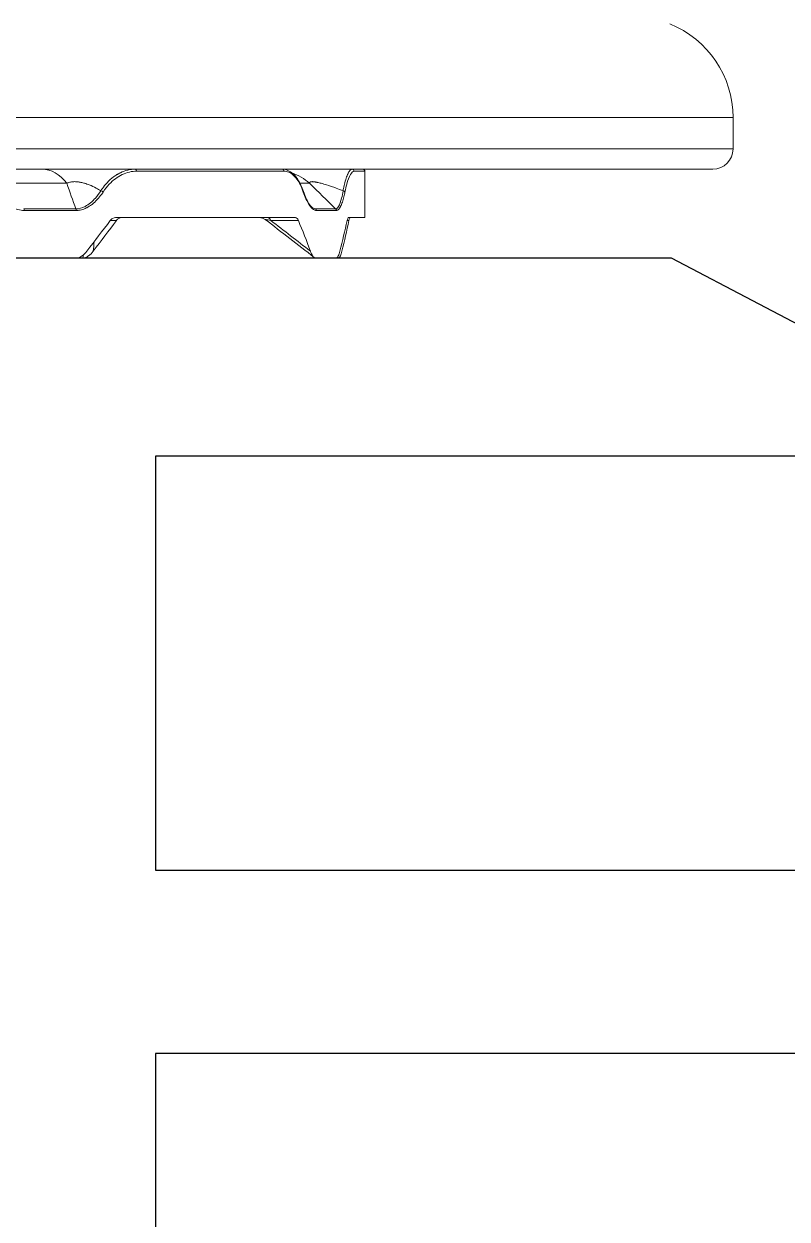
# Model space of a CAD drawing. Header units: inches. Extents: x -456 to 658, y -232 to 0.
# Drawn here: x -421.437 to -418.495, y -29.35 to -24.743 of the extents above; entities that cross this region are included whole.
import ezdxf

# ---------------------------------------------------------------- set-up
doc = ezdxf.new("R2010")
doc.units = ezdxf.units.IN
doc.header["$MEASUREMENT"] = 0
doc.layers.add('IR_MOD', color=3, linetype='Continuous')

# ---------------------------------------------------------------- blocks, each defined once
blk = doc.blocks.new('A$C55315FAE')
at = {"color": 0, "linetype": 'Continuous', "lineweight": 0, "extrusion": (1, -1.83697e-16, 0)}
for p, q in [((1.115, 1.15522), (0, 1.15522)), ((1.115, 1.13964), (1.115, 1.15522)), ((1.115, 1.13964), (0, 1.13964)), ((1.105, 1.12964), (0.01, 1.12964))]:
    blk.add_line(p, q, dxfattribs=at)
at = {"color": 0, "linetype": 'Continuous', "lineweight": 0}
for centre, radius, start, end in [((1.065, 1.15522), 0.05, 0, 68.12208), ((1.105, 1.13964), 0.01, 270, 360)]:
    blk.add_arc(centre, radius, start, end, dxfattribs=at)
blk = doc.blocks.new('A$C453425C9')
at = {"color": 0, "linetype": 'Continuous', "lineweight": 0, "extrusion": (1, -1.83697e-16, 0)}
for p, q in [((0.55717, 0.044), (0.59005, 0.044)), ((0.70903, 0.044), (0.63621, 0.044)), ((0.63691, 0.043), (0.70992, 0.043)), ((0.749, 0.044), (0.74365, 0.044)), ((0.74464, 0.043), (0.75, 0.043)), ((0.75, 0.02), (0.75, 0.043)), ((0.60223, 0.03698), (0.56749, 0.03698)), ((0.7226, 0.03698), (0.71784, 0.03698)), ((0.60675, 0.0243), (0.581, 0.0243)), ((0.73551, 0.0243), (0.72559, 0.0243)), ((0.5812, 0.02353), (0.60697, 0.02353)), ((0.62685, 0.01854), (0.62378, 0.01854)), ((0.71561, 0.02), (0.62642, 0.02)), ((0.71707, 0.01854), (0.70338, 0.01854)), ((0.72592, 0.02353), (0.73586, 0.02353)), ((0.74206, 0.01854), (0.7412, 0.01854)), ((0.75, 0.02), (0.74194, 0.02)), ((0.60701, 0), (0.58006, 0)), ((0.61023, 0), (0.60701, 0)), ((0.73587, 0), (0.72544, 0)), ((0.73697, 0), (0.73587, 0))]:
    blk.add_line(p, q, dxfattribs=at)
at = {"color": 0, "linetype": 'Continuous', "lineweight": 0, "extrusion": (0, 0, -1)}
blk.add_arc((-0.749, 0.043), 0.001, 90, 180, dxfattribs=at)
for centre, major_axis, ratio, start_param, end_param in [((0.59005, 0.014), (0, 0.03), 0.63203, 0, 0.698132), ((0.70396, 0.014), (0, 0.03), 0.966823, 0.346158, 0.698132), ((-3.61928, -2.69634), (3.82111, 3.41253), 0.620732, 0.245635, 0.249679), ((-3.26666, -2.69624), (5.09823, 0.50255), 0.809148, -0.596536, -0.592492), ((0.61959, 0.03266), (0.000835, -0.00055), 0.429203, -2.365615, -0.992825), ((0.58065, 0.02353), (0, -0.001), 0.549861, -2.443461, -1.570796), ((0.60635, 0.02353), (0, -0.001), 0.618589, -2.443461, -1.570796), ((0.70192, 0.015), (0, 0.005), 0.413338, 0, 0.785398), ((-0.1069, -0.54659), (1.29149, -0.53382), 0.643876, -1.179515, -1.160916), ((-0.57373, -0.54658), (-1.12426, -0.83001), 0.476939, -2.740319, -2.734583), ((-0.50918, -0.54659), (1.24707, 0.551), 0.000232, -0.00005, 0.001224)]:
    blk.add_ellipse(centre, major_axis=major_axis, ratio=ratio, start_param=start_param, end_param=end_param, dxfattribs=at)
at = {"color": 0, "linetype": 'Continuous', "lineweight": 0}
for centre, major_axis, ratio, start_param, end_param in [((0.63621, 0.043), (0, 0.001), 0.698436, -1.570796, 0), ((0.70903, 0.043), (0, 0.001), 0.893129, -1.570796, 0), ((0.74365, 0.043), (0, 0.001), 0.985708, -1.570796, 0), ((0.71857, 0.03266), (0.000946, 0.000325), 0.602885, -0.518095, 0.000013), ((0.73918, 0.03266), (0.000981, -0.000194), 0.639056, 0.300428, 1.673218), ((-1.49597, -2.6958), (2.22156, 2.7201), 0.000292, 0.000007, 0.000809), ((0.72499, 0.02353), (0, 0.001), 0.935798, -1.570797, -0.698132), ((0.73489, 0.02353), (0, 0.001), 0.962281, -1.570797, -0.698131), ((0.12536, 0.02), (0.60096, 0.44811), 0.471173, -1.03864, -1.010009), ((0.12231, 0.02), (0.60308, 0.44525), 0.476936, -1.028621, -0.999991), ((0.03387, 0.02), (-0.69279, 0.28635), 0.643876, -2.602285, -2.573654), ((0.00885, 0.02), (0.7334, 0.15517), 0.691098, -0.328475, -0.299844), ((0.008, 0.02), (0.73496, 0.1476), 0.692701, -0.313571, -0.284941)]:
    blk.add_ellipse(centre, major_axis=major_axis, ratio=ratio, start_param=start_param, end_param=end_param, dxfattribs=at)
for points, knots in [([(0.63621, 0.044), (0.6351, 0.044), (0.63395, 0.044), (0.63279, 0.044), (0.62861, 0.044), (0.62398, 0.044), (0.61909, 0.044), (0.61737, 0.044), (0.61561, 0.044), (0.61382, 0.044), (0.61232, 0.044), (0.6108, 0.044), (0.60929, 0.044), (0.60907, 0.044), (0.60886, 0.044), (0.60864, 0.044), (0.60701, 0.044), (0.60537, 0.044), (0.60376, 0.044), (0.60336, 0.044), (0.60296, 0.044), (0.60256, 0.044), (0.60211, 0.044), (0.60167, 0.044), (0.60123, 0.044), (0.60108, 0.044), (0.60093, 0.044), (0.60078, 0.044), (0.60019, 0.044), (0.59961, 0.044), (0.59904, 0.044), (0.59823, 0.044), (0.59743, 0.044), (0.59664, 0.044), (0.59428, 0.044), (0.59206, 0.044), (0.59005, 0.044)], [0.000025534, 0.000025534, 0.000025534, 0.000025534, 0.00013501, 0.00013501, 0.00013501, 0.000527299, 0.000527299, 0.000527299, 0.000665081, 0.000665081, 0.000665081, 0.000780683, 0.000780683, 0.000780683, 0.000797346, 0.000797346, 0.000797346, 0.000922318, 0.000922318, 0.000922318, 0.000953561, 0.000953561, 0.000953561, 0.00098858, 0.00098858, 0.00098858, 0.001000425, 0.001000425, 0.001000425, 0.00104729, 0.00104729, 0.00104729, 0.001113691, 0.001113691, 0.001113691, 0.001312895, 0.001312895, 0.001312895, 0.001312895]), ([(0.61916, 0.0333), (0.6194, 0.03367), (0.61964, 0.03402), (0.61988, 0.03437), (0.62062, 0.03541), (0.62142, 0.03638), (0.62225, 0.03727), (0.62325, 0.03834), (0.62432, 0.0393), (0.62543, 0.04013), (0.62599, 0.04055), (0.62656, 0.04094), (0.62714, 0.04129), (0.62728, 0.04138), (0.62742, 0.04146), (0.62757, 0.04155), (0.62768, 0.04161), (0.62779, 0.04167), (0.6279, 0.04173), (0.62823, 0.04192), (0.62856, 0.04209), (0.62889, 0.04225), (0.63007, 0.04282), (0.63129, 0.04326), (0.63252, 0.04356), (0.63313, 0.0437), (0.63375, 0.04381), (0.63437, 0.04389), (0.63468, 0.04393), (0.63499, 0.04395), (0.63529, 0.04397), (0.6356, 0.04399), (0.63591, 0.044), (0.63621, 0.044)], [0, 0, 0, 0, 0.0000364611, 0.0000364611, 0.0000364611, 0.0001458442, 0.0001458442, 0.0001458442, 0.0002779009, 0.0002779009, 0.0002779009, 0.0003439293, 0.0003439293, 0.0003439293, 0.0003604364, 0.0003604364, 0.0003604364, 0.0003728167, 0.0003728167, 0.0003728167, 0.0004099576, 0.0004099576, 0.0004099576, 0.0005422011, 0.0005422011, 0.0005422011, 0.0006083228, 0.0006083228, 0.0006083228, 0.0006413837, 0.0006413837, 0.0006413837, 0.0006744446, 0.0006744446, 0.0006744446, 0.0006744446]), ([(0.63691, 0.043), (0.63453, 0.043), (0.63207, 0.04242), (0.62976, 0.04131), (0.62744, 0.0402), (0.62523, 0.03857), (0.62327, 0.03649), (0.62219, 0.03535), (0.62117, 0.03406), (0.62025, 0.03266)], [0, 0, 0, 0, 0.0002539608, 0.0002539608, 0.0002539608, 0.0005075595, 0.0005075595, 0.0005075595, 0.0006475543, 0.0006475543, 0.0006475543, 0.0006475543]), ([(0.74365, 0.044), (0.74222, 0.044), (0.74078, 0.044), (0.73936, 0.044), (0.73425, 0.044), (0.72908, 0.044), (0.72426, 0.044), (0.72257, 0.044), (0.72091, 0.044), (0.71931, 0.044), (0.71797, 0.044), (0.71667, 0.044), (0.71545, 0.044), (0.71527, 0.044), (0.7151, 0.044), (0.71493, 0.044), (0.71363, 0.044), (0.7124, 0.044), (0.71127, 0.044), (0.71099, 0.044), (0.71071, 0.044), (0.71044, 0.044), (0.71014, 0.044), (0.70984, 0.044), (0.70956, 0.044), (0.70946, 0.044), (0.70937, 0.044), (0.70927, 0.044), (0.70919, 0.044), (0.70911, 0.044), (0.70903, 0.044)], [0.0000255339, 0.0000255339, 0.0000255339, 0.0000255339, 0.0001350098, 0.0001350098, 0.0001350098, 0.0005272994, 0.0005272994, 0.0005272994, 0.0006650812, 0.0006650812, 0.0006650812, 0.000780683, 0.000780683, 0.000780683, 0.0007973459, 0.0007973459, 0.0007973459, 0.0009223178, 0.0009223178, 0.0009223178, 0.0009535608, 0.0009535608, 0.0009535608, 0.0009885798, 0.0009885798, 0.0009885798, 0.0010004252, 0.0010004252, 0.0010004252, 0.0010106034, 0.0010106034, 0.0010106034, 0.0010106034]), ([(0.70903, 0.044), (0.71049, 0.044), (0.71193, 0.04352), (0.71454, 0.04175), (0.71574, 0.04044), (0.71783, 0.03719), (0.71875, 0.03521), (0.71952, 0.03299)], [0, 0, 0, 0, 0.00862144, 0.00862144, 0.01745125, 0.01745125, 0.02620271, 0.02620271, 0.02620271, 0.02620271]), ([(0.71949, 0.03266), (0.71861, 0.0352), (0.71753, 0.0374), (0.71631, 0.03907), (0.71508, 0.04075), (0.71371, 0.04193), (0.71225, 0.04253), (0.7115, 0.04284), (0.71072, 0.043), (0.70992, 0.043)], [0, 0, 0, 0, 0.0002571572, 0.0002571572, 0.0002571572, 0.0005146081, 0.0005146081, 0.0005146081, 0.0006476498, 0.0006476498, 0.0006476498, 0.0006476498]), ([(0.73921, 0.0333), (0.73927, 0.03367), (0.73934, 0.03402), (0.73941, 0.03437), (0.73962, 0.03541), (0.73985, 0.03638), (0.74008, 0.03727), (0.74036, 0.03834), (0.74065, 0.0393), (0.74095, 0.04013), (0.7411, 0.04055), (0.74125, 0.04094), (0.7414, 0.04129), (0.74144, 0.04138), (0.74148, 0.04146), (0.74152, 0.04155), (0.74155, 0.04161), (0.74158, 0.04167), (0.7416, 0.04173), (0.74169, 0.04192), (0.74178, 0.04209), (0.74186, 0.04225), (0.74217, 0.04282), (0.74247, 0.04326), (0.74277, 0.04356), (0.74293, 0.0437), (0.74307, 0.04381), (0.74322, 0.04389), (0.7433, 0.04393), (0.74337, 0.04395), (0.74344, 0.04397), (0.74351, 0.04399), (0.74358, 0.044), (0.74365, 0.044)], [0, 0, 0, 0, 0.0000364611, 0.0000364611, 0.0000364611, 0.0001458442, 0.0001458442, 0.0001458442, 0.0002779009, 0.0002779009, 0.0002779009, 0.0003439293, 0.0003439293, 0.0003439293, 0.0003604364, 0.0003604364, 0.0003604364, 0.0003728167, 0.0003728167, 0.0003728167, 0.0004099576, 0.0004099576, 0.0004099576, 0.0005422011, 0.0005422011, 0.0005422011, 0.0006083228, 0.0006083228, 0.0006083228, 0.0006413837, 0.0006413837, 0.0006413837, 0.0006744446, 0.0006744446, 0.0006744446, 0.0006744446]), ([(0.74464, 0.043), (0.74408, 0.043), (0.74346, 0.04242), (0.74284, 0.04131), (0.74223, 0.0402), (0.74161, 0.03857), (0.74105, 0.03649), (0.74074, 0.03535), (0.74043, 0.03406), (0.74016, 0.03266)], [0, 0, 0, 0, 0.0002539608, 0.0002539608, 0.0002539608, 0.0005075595, 0.0005075595, 0.0005075595, 0.0006475543, 0.0006475543, 0.0006475543, 0.0006475543]), ([(0.60223, 0.03698), (0.60264, 0.03719), (0.60313, 0.03738), (0.6037, 0.03752), (0.60382, 0.03755), (0.60394, 0.03758), (0.60407, 0.0376), (0.60445, 0.03768), (0.60486, 0.03774), (0.60531, 0.03777), (0.60557, 0.03779), (0.60584, 0.0378), (0.60611, 0.0378), (0.60639, 0.0378), (0.60666, 0.03779), (0.60694, 0.03777), (0.60732, 0.03775), (0.60771, 0.03771), (0.6081, 0.03765), (0.60829, 0.03763), (0.60848, 0.0376), (0.60867, 0.03756), (0.60886, 0.03753), (0.60905, 0.0375), (0.60923, 0.03746), (0.60987, 0.03733), (0.61049, 0.03717), (0.61108, 0.03699), (0.61188, 0.03675), (0.61262, 0.03649), (0.61332, 0.03622), (0.61461, 0.03571), (0.61578, 0.03516), (0.61686, 0.03459), (0.61767, 0.03417), (0.61843, 0.03374), (0.61916, 0.0333)], [0, 0, 0, 0, 0.0000607671, 0.0000607671, 0.0000607671, 0.0000732801, 0.0000732801, 0.0000732801, 0.0001108191, 0.0001108191, 0.0001108191, 0.0001325591, 0.0001325591, 0.0001325591, 0.0001539232, 0.0001539232, 0.0001539232, 0.0001836569, 0.0001836569, 0.0001836569, 0.0001985238, 0.0001985238, 0.0001985238, 0.0002133906, 0.0002133906, 0.0002133906, 0.0002657981, 0.0002657981, 0.0002657981, 0.0003365621, 0.0003365621, 0.0003365621, 0.0004671926, 0.0004671926, 0.0004671926, 0.0005644021, 0.0005644021, 0.0005644021, 0.0005644021]), ([(0.7226, 0.03698), (0.72255, 0.03719), (0.72258, 0.03738), (0.72272, 0.03752), (0.72275, 0.03755), (0.72279, 0.03758), (0.72283, 0.0376), (0.72296, 0.03768), (0.72314, 0.03774), (0.72338, 0.03777), (0.72352, 0.03779), (0.72368, 0.0378), (0.72385, 0.0378), (0.72403, 0.0378), (0.72422, 0.03779), (0.72443, 0.03777), (0.72472, 0.03775), (0.72503, 0.03771), (0.72536, 0.03765), (0.72553, 0.03763), (0.7257, 0.0376), (0.72587, 0.03756), (0.72604, 0.03753), (0.72622, 0.0375), (0.72639, 0.03746), (0.72701, 0.03733), (0.72766, 0.03717), (0.72831, 0.03699), (0.72919, 0.03675), (0.73008, 0.03649), (0.73095, 0.03622), (0.73256, 0.03571), (0.73417, 0.03516), (0.73574, 0.03459), (0.73691, 0.03417), (0.73806, 0.03374), (0.73921, 0.0333)], [0, 0, 0, 0, 0.0000607671, 0.0000607671, 0.0000607671, 0.0000732801, 0.0000732801, 0.0000732801, 0.0001108191, 0.0001108191, 0.0001108191, 0.0001325591, 0.0001325591, 0.0001325591, 0.0001539232, 0.0001539232, 0.0001539232, 0.0001836569, 0.0001836569, 0.0001836569, 0.0001985238, 0.0001985238, 0.0001985238, 0.0002133906, 0.0002133906, 0.0002133906, 0.0002657981, 0.0002657981, 0.0002657981, 0.0003365621, 0.0003365621, 0.0003365621, 0.0004671926, 0.0004671926, 0.0004671926, 0.0005644021, 0.0005644021, 0.0005644021, 0.0005644021]), ([(0.5812, 0.02353), (0.58011, 0.02353), (0.57902, 0.0237), (0.57796, 0.02399), (0.57616, 0.02449), (0.57443, 0.02537), (0.57283, 0.02649), (0.5705, 0.02812), (0.5684, 0.03027), (0.56661, 0.03266)], [0, 0, 0, 0, 0.0000988003, 0.0000988003, 0.0000988003, 0.0002670494, 0.0002670494, 0.0002670494, 0.0005114314, 0.0005114314, 0.0005114314, 0.0005114314]), ([(0.60675, 0.0243), (0.60835, 0.02432), (0.60995, 0.0248), (0.6114, 0.02555), (0.61326, 0.02652), (0.61497, 0.02797), (0.61646, 0.02967), (0.61744, 0.03077), (0.61834, 0.032), (0.61916, 0.0333)], [0, 0, 0, 0, 0.0001568641, 0.0001568641, 0.0001568641, 0.000357103, 0.000357103, 0.000357103, 0.0004874544, 0.0004874544, 0.0004874544, 0.0004874544]), ([(0.62025, 0.03266), (0.62003, 0.03233), (0.6198, 0.032), (0.61957, 0.03167), (0.61887, 0.0307), (0.61813, 0.02978), (0.61735, 0.02894), (0.61654, 0.02807), (0.61568, 0.02727), (0.61477, 0.02656), (0.61432, 0.02621), (0.61386, 0.02588), (0.61338, 0.02558), (0.61314, 0.02543), (0.6129, 0.02529), (0.61266, 0.02515), (0.61257, 0.0251), (0.61248, 0.02505), (0.61238, 0.025), (0.61223, 0.02492), (0.61208, 0.02484), (0.61193, 0.02476), (0.61115, 0.02438), (0.61033, 0.02407), (0.6095, 0.02386), (0.60908, 0.02376), (0.60866, 0.02367), (0.60824, 0.02362), (0.60803, 0.02359), (0.60782, 0.02357), (0.60761, 0.02356), (0.6075, 0.02355), (0.60739, 0.02354), (0.60729, 0.02354), (0.60718, 0.02354), (0.60708, 0.02353), (0.60697, 0.02353)], [0, 0, 0, 0, 0.00003389, 0.00003389, 0.00003389, 0.00013556, 0.00013556, 0.00013556, 0.0002403049, 0.0002403049, 0.0002403049, 0.0002926774, 0.0002926774, 0.0002926774, 0.0003188636, 0.0003188636, 0.0003188636, 0.0003289392, 0.0003289392, 0.0003289392, 0.0003450498, 0.0003450498, 0.0003450498, 0.0004279213, 0.0004279213, 0.0004279213, 0.000469357, 0.000469357, 0.000469357, 0.0004900749, 0.0004900749, 0.0004900749, 0.0005004338, 0.0005004338, 0.0005004338, 0.0005107927, 0.0005107927, 0.0005107927, 0.0005107927]), ([(0.72592, 0.02353), (0.72547, 0.02353), (0.725, 0.0237), (0.72454, 0.02399), (0.72377, 0.02449), (0.72301, 0.02537), (0.7223, 0.02649), (0.72126, 0.02812), (0.72031, 0.03027), (0.71949, 0.03266)], [0, 0, 0, 0, 0.0000988003, 0.0000988003, 0.0000988003, 0.0002670494, 0.0002670494, 0.0002670494, 0.0005114314, 0.0005114314, 0.0005114314, 0.0005114314]), ([(0.71952, 0.03299), (0.72041, 0.03038), (0.72147, 0.02806), (0.72303, 0.02583), (0.72351, 0.0253), (0.72394, 0.02497)], [0, 0, 0, 0, 0.01044536, 0.01044536, 0.01494156, 0.01494156, 0.01494156, 0.01494156]), ([(0.73551, 0.0243), (0.73605, 0.02432), (0.73656, 0.0248), (0.737, 0.02555), (0.73758, 0.02652), (0.73807, 0.02797), (0.73849, 0.02967), (0.73875, 0.03077), (0.73899, 0.032), (0.73921, 0.0333)], [0, 0, 0, 0, 0.0001568641, 0.0001568641, 0.0001568641, 0.000357103, 0.000357103, 0.000357103, 0.0004874544, 0.0004874544, 0.0004874544, 0.0004874544]), ([(0.74016, 0.03266), (0.74009, 0.03233), (0.74002, 0.032), (0.73995, 0.03167), (0.73974, 0.0307), (0.73951, 0.02978), (0.73927, 0.02894), (0.73902, 0.02807), (0.73874, 0.02727), (0.73845, 0.02656), (0.73831, 0.02621), (0.73816, 0.02588), (0.73801, 0.02558), (0.73793, 0.02543), (0.73785, 0.02529), (0.73777, 0.02515), (0.73774, 0.0251), (0.73771, 0.02505), (0.73768, 0.025), (0.73763, 0.02492), (0.73758, 0.02484), (0.73753, 0.02476), (0.73727, 0.02438), (0.737, 0.02407), (0.73672, 0.02386), (0.73658, 0.02376), (0.73644, 0.02367), (0.73629, 0.02362), (0.73622, 0.02359), (0.73615, 0.02357), (0.73607, 0.02356), (0.73604, 0.02355), (0.736, 0.02354), (0.73597, 0.02354), (0.73593, 0.02354), (0.73589, 0.02353), (0.73586, 0.02353)], [0, 0, 0, 0, 0.00003389, 0.00003389, 0.00003389, 0.00013556, 0.00013556, 0.00013556, 0.0002403049, 0.0002403049, 0.0002403049, 0.0002926774, 0.0002926774, 0.0002926774, 0.0003188636, 0.0003188636, 0.0003188636, 0.0003289392, 0.0003289392, 0.0003289392, 0.0003450498, 0.0003450498, 0.0003450498, 0.0004279213, 0.0004279213, 0.0004279213, 0.000469357, 0.000469357, 0.000469357, 0.0004900749, 0.0004900749, 0.0004900749, 0.0005004338, 0.0005004338, 0.0005004338, 0.0005107927, 0.0005107927, 0.0005107927, 0.0005107927]), ([(0.72394, 0.02499), (0.72404, 0.02491), (0.72413, 0.02485), (0.72423, 0.02478), (0.72468, 0.02449), (0.72514, 0.02431), (0.72559, 0.0243)], [0.0003746322, 0.0003746322, 0.0003746322, 0.0003746322, 0.0003940926, 0.0003940926, 0.0003940926, 0.0004872529, 0.0004872529, 0.0004872529, 0.0004872529]), ([(0.62378, 0.01854), (0.62412, 0.01898), (0.62454, 0.01936), (0.62545, 0.01987), (0.62595, 0.02), (0.62642, 0.02)], [0.009567928, 0.009567928, 0.009567928, 0.009567928, 0.014351849, 0.014351849, 0.01913577, 0.01913577, 0.01913577, 0.01913577]), ([(0.62946, 0.02), (0.629, 0.02), (0.62851, 0.01987), (0.6276, 0.01936), (0.62718, 0.01898), (0.62685, 0.01854)], [0.019136372, 0.019136372, 0.019136372, 0.019136372, 0.023920293, 0.023920293, 0.028704215, 0.028704215, 0.028704215, 0.028704215]), ([(0.70062, 0.01901), (0.7002, 0.01932), (0.69973, 0.01957), (0.69873, 0.01991), (0.69819, 0.02), (0.69765, 0.02), (0.69764, 0.02), (0.69764, 0.02)], [0.000041154, 0.000041154, 0.000041154, 0.000041154, 0.001597297, 0.001597297, 0.003210188, 0.003210188, 0.003222674, 0.003222674, 0.003222674, 0.003222674]), ([(0.70338, 0.01854), (0.70294, 0.01864), (0.70251, 0.01875), (0.70209, 0.01884), (0.70175, 0.01891), (0.70142, 0.01898), (0.70116, 0.01903), (0.70101, 0.01905), (0.70088, 0.01907), (0.70078, 0.01907), (0.70071, 0.01908), (0.70066, 0.01908), (0.70064, 0.01907), (0.70059, 0.01905), (0.70059, 0.01903), (0.70064, 0.01899), (0.70064, 0.01898), (0.70065, 0.01898), (0.70065, 0.01898)], [0, 0, 0, 0, 0.0000349446, 0.0000349446, 0.0000349446, 0.0000639183, 0.0000639183, 0.0000639183, 0.00008004, 0.00008004, 0.00008004, 0.000091888, 0.000091888, 0.000091888, 0.0001114615, 0.0001114615, 0.0001114615, 0.0001130933, 0.0001130933, 0.0001130933, 0.0001130933]), ([(0.71561, 0.02), (0.71587, 0.02), (0.71615, 0.01987), (0.71666, 0.01936), (0.71689, 0.01898), (0.71707, 0.01854)], [0.019136375, 0.019136375, 0.019136375, 0.019136375, 0.023920297, 0.023920297, 0.028704219, 0.028704219, 0.028704219, 0.028704219]), ([(0.7412, 0.01854), (0.74129, 0.01898), (0.74141, 0.01936), (0.74167, 0.01987), (0.74181, 0.02), (0.74194, 0.02)], [0.009567929, 0.009567929, 0.009567929, 0.009567929, 0.01435185, 0.01435185, 0.019135772, 0.019135772, 0.019135772, 0.019135772]), ([(0.74277, 0.02), (0.74265, 0.02), (0.74252, 0.01987), (0.74227, 0.01936), (0.74215, 0.01898), (0.74206, 0.01854)], [0.019136373, 0.019136373, 0.019136373, 0.019136373, 0.023920295, 0.023920295, 0.028704216, 0.028704216, 0.028704216, 0.028704216]), ([(0.60701, 0), (0.60747, 0), (0.60793, 0.0001), (0.60888, 0.00045), (0.60939, 0.00073), (0.61072, 0.00166), (0.61153, 0.00246), (0.61223, 0.00336)], [-0.01942766, -0.01942766, -0.01942766, -0.01942766, -0.01494421, -0.01494421, -0.00968254, -0.00968254, 0, 0, 0, 0]), ([(0.6154, 0.00336), (0.61471, 0.00247), (0.61392, 0.00166), (0.61259, 0.00073), (0.6121, 0.00045), (0.61115, 0.0001), (0.61069, 0), (0.61023, 0)], [-0.01924267, -0.01924267, -0.01924267, -0.01924267, -0.00968234, -0.00968234, -0.00445401, -0.00445401, 0, 0, 0, 0]), ([(0.72301, 0.00336), (0.72334, 0.00247), (0.72372, 0.00166), (0.72435, 0.00073), (0.72458, 0.00045), (0.72502, 0.0001), (0.72524, 0), (0.72544, 0)], [-0.01924267, -0.01924267, -0.01924267, -0.01924267, -0.00968235, -0.00968235, -0.00445401, -0.00445401, 0, 0, 0, 0]), ([(0.73587, 0), (0.73603, 0), (0.73619, 0.0001), (0.73651, 0.00045), (0.73668, 0.00073), (0.73713, 0.00166), (0.7374, 0.00246), (0.73763, 0.00336)], [-0.01942765, -0.01942765, -0.01942765, -0.01942765, -0.01494421, -0.01494421, -0.00968254, -0.00968254, 0, 0, 0, 0]), ([(0.73866, 0.00336), (0.73844, 0.00247), (0.73818, 0.00166), (0.73775, 0.00073), (0.73759, 0.00045), (0.73727, 0.0001), (0.73712, 0), (0.73697, 0)], [-0.01924269, -0.01924269, -0.01924269, -0.01924269, -0.00968235, -0.00968235, -0.00445401, -0.00445401, 0, 0, 0, 0])]:
    blk.add_open_spline(points, degree=3, knots=knots, dxfattribs=at)
for points in [[(0.72483, 0.00026), (0.71684, 0.00654), (0.70878, 0.01279), (0.70065, 0.01898)], [(0.70253, 0.01874), (0.70253, 0.01874), (0.70253, 0.01874), (0.70253, 0.01874)], [(0.61023, 0), (0.61028, 0.00048), (0.61032, 0.00096), (0.61037, 0.00144)], [(0.73697, 0), (0.73683, 0.00019), (0.7367, 0.00037), (0.73656, 0.00056)]]:
    blk.add_open_spline(points, degree=3, dxfattribs=at)

msp = doc.modelspace()

# ---------------------------------------------------------------- linework, layer by layer
msp.add_circle((-418.68584, -31.94463), 19.44402)
at = {"layer": 'IR_MOD'}
msp.add_lwpolyline([(-418.00613, -28.71173), (-420.92915, -28.71173), (-420.92915, -37.16764), (-409.40557, -37.16764), (-409.40557, -37.85561), (-421.61642, -37.85561), (-421.61642, -25.64477), (-418.94146, -25.64477), (-417.92798, -26.17596), (-418.0501, -26.40895), (-420.92915, -26.40895), (-420.92915, -28.00435), (-418.00613, -28.00435)], close=True, dxfattribs=at)

# ---------------------------------------------------------------- block references
at = {"xscale": 7.777607268479954, "yscale": 7.777607268479954, "zscale": 7.777607268479954}
for name, p in [('A$C55315FAE', (-427.37529, -34.08844)), ('A$C453425C9', (-425.95588, -25.64477))]:
    msp.add_blockref(name, p, dxfattribs=at)

doc.saveas('drawing.dxf')
